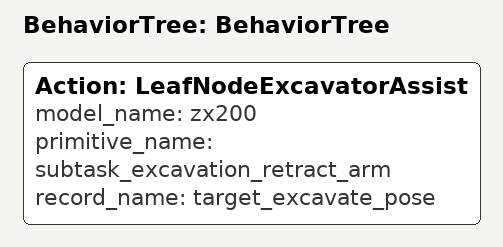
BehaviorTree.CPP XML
<?xml version="1.0"?>
<root main_tree_to_execute="BehaviorTree">
    <BehaviorTree ID="BehaviorTree">
        <Action  model_name="zx200" ID="LeafNodeExcavatorAssist" primitive_name="subtask_excavation_retract_arm" record_name="target_excavate_pose"/>
    </BehaviorTree>
</root>
